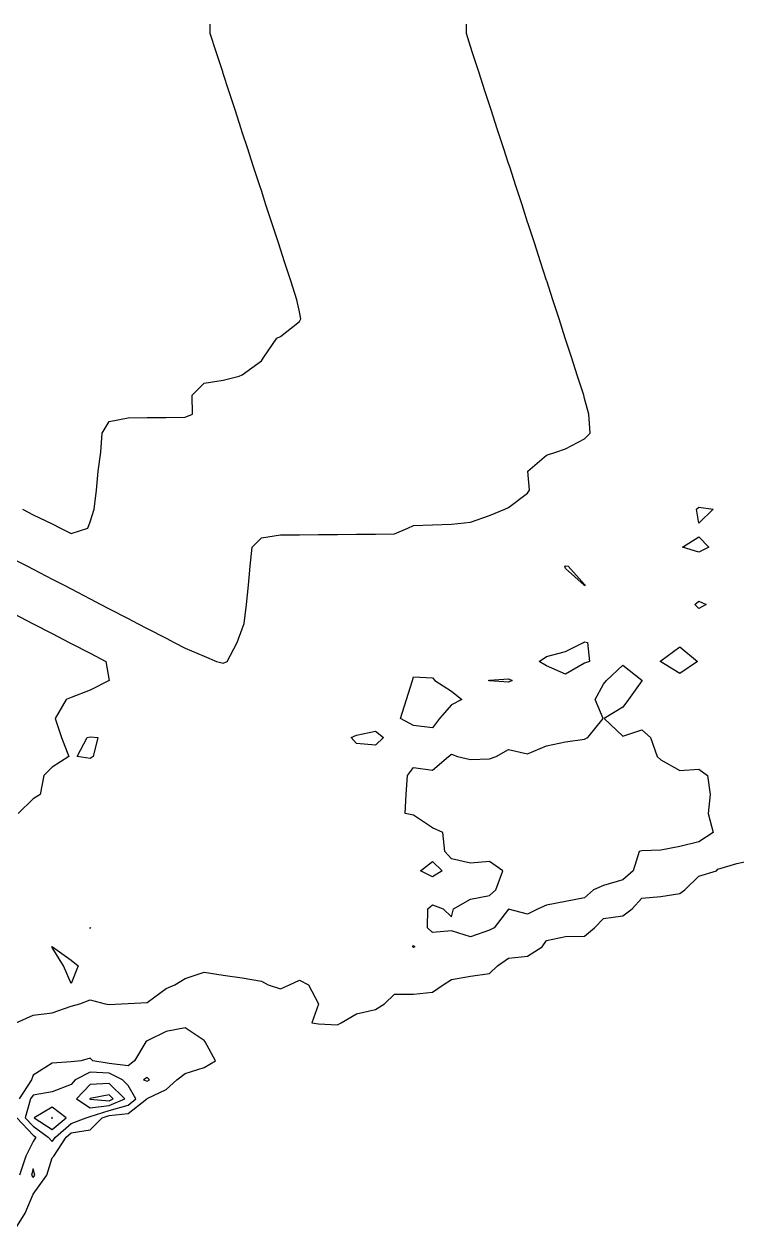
# Model space of a CAD drawing. Header units: metres. Extents: x 2681030 to 2681330, y 1246000 to 1246290.
# Drawn here: x 2681061.51 to 2681080.25, y 1246258.28 to 1246290 of the extents above; entities that cross this region are included whole.
import ezdxf

# ---------------------------------------------------------------- set-up
doc = ezdxf.new("R2010")
doc.units = ezdxf.units.M
doc.layers.add('BASIS_HOEHENLINIEN', color=8, linetype='Continuous')

msp = doc.modelspace()

# ---------------------------------------------------------------- linework, layer by layer
at = {"layer": 'BASIS_HOEHENLINIEN'}
for points in [[(2681061.25, 1246275.933, 429.5), (2681061.602, 1246275.75, 429.5), (2681061.75, 1246275.673, 429.5), (2681062.25, 1246275.414, 429.5), (2681062.567, 1246275.25, 429.5), (2681062.75, 1246275.155, 429.5), (2681063.25, 1246274.895, 429.5), (2681063.53, 1246274.75, 429.5), (2681063.75, 1246274.636, 429.5), (2681064.25, 1246274.377, 429.5), (2681064.495, 1246274.25, 429.5), (2681064.75, 1246274.118, 429.5), (2681065.25, 1246273.858, 429.5), (2681065.459, 1246273.75, 429.5), (2681065.75, 1246273.599, 429.5), (2681066.25, 1246273.384, 429.5), (2681066.574, 1246273.25, 429.5), (2681066.75, 1246273.208, 429.5), (2681066.85, 1246273.25, 429.5), (2681067.114, 1246273.75, 429.5), (2681067.25, 1246274.107, 429.5), (2681067.297, 1246274.25, 429.5), (2681067.361, 1246274.75, 429.5), (2681067.409, 1246275.25, 429.5), (2681067.456, 1246275.75, 429.5), (2681067.512, 1246276.25, 429.5), (2681067.75, 1246276.494, 429.5), (2681068.25, 1246276.575, 429.5), (2681068.75, 1246276.579, 429.5), (2681069.25, 1246276.584, 429.5), (2681069.75, 1246276.589, 429.5), (2681070.25, 1246276.594, 429.5), (2681070.75, 1246276.598, 429.5), (2681071.25, 1246276.603, 429.5), (2681071.603, 1246276.75, 429.5), (2681071.75, 1246276.826, 429.5), (2681072.25, 1246276.836, 429.5), (2681072.75, 1246276.856, 429.5), (2681073.25, 1246276.908, 429.5), (2681073.75, 1246277.083, 429.5), (2681074.151, 1246277.25, 429.5), (2681074.25, 1246277.292, 429.5), (2681074.75, 1246277.668, 429.5), (2681074.801, 1246277.75, 429.5), (2681074.753, 1246278.25, 429.5), (2681075.25, 1246278.668, 429.5), (2681075.492, 1246278.75, 429.5), (2681075.75, 1246278.836, 429.5), (2681076.25, 1246279.1, 429.5), (2681076.397, 1246279.25, 429.5), (2681076.362, 1246279.75, 429.5), (2681076.25, 1246280.164, 429.5), (2681076.229, 1246280.25, 429.5), (2681076.066, 1246280.75, 429.5), (2681075.904, 1246281.25, 429.5), (2681075.75, 1246281.723, 429.5), (2681075.741, 1246281.75, 429.5), (2681075.579, 1246282.25, 429.5), (2681075.416, 1246282.75, 429.5), (2681075.254, 1246283.25, 429.5), (2681075.25, 1246283.261, 429.5), (2681075.091, 1246283.75, 429.5), (2681074.929, 1246284.25, 429.5), (2681074.766, 1246284.75, 429.5), (2681074.75, 1246284.799, 429.5), (2681074.604, 1246285.25, 429.5), (2681074.441, 1246285.75, 429.5), (2681074.279, 1246286.25, 429.5), (2681074.25, 1246286.338, 429.5), (2681074.116, 1246286.75, 429.5), (2681073.954, 1246287.25, 429.5), (2681073.791, 1246287.75, 429.5), (2681073.75, 1246287.877, 429.5), (2681073.629, 1246288.25, 429.5), (2681073.466, 1246288.75, 429.5), (2681073.304, 1246289.25, 429.5), (2681073.25, 1246289.415, 429.5), (2681073.141, 1246289.75, 429.5), (2681073.141, 1246290, 429.5)], [(2681061.471, 1246277.25, 429), (2681061.75, 1246277.105, 429), (2681062.25, 1246276.866, 429), (2681062.469, 1246276.75, 429), (2681062.75, 1246276.616, 429), (2681063.185, 1246276.75, 429), (2681063.25, 1246276.919, 429), (2681063.357, 1246277.25, 429), (2681063.412, 1246277.75, 429), (2681063.461, 1246278.25, 429), (2681063.53, 1246278.75, 429), (2681063.561, 1246279.25, 429), (2681063.75, 1246279.553, 429), (2681064.25, 1246279.655, 429), (2681064.75, 1246279.66, 429), (2681065.25, 1246279.664, 429), (2681065.75, 1246279.669, 429), (2681065.937, 1246279.75, 429), (2681065.933, 1246280.25, 429), (2681066.25, 1246280.564, 429), (2681066.75, 1246280.638, 429), (2681067.164, 1246280.75, 429), (2681067.25, 1246280.786, 429), (2681067.75, 1246281.148, 429), (2681067.815, 1246281.25, 429), (2681068.156, 1246281.75, 429), (2681068.25, 1246281.786, 429), (2681068.75, 1246282.182, 429), (2681068.792, 1246282.25, 429), (2681068.75, 1246282.436, 429), (2681068.685, 1246282.75, 429), (2681068.522, 1246283.25, 429), (2681068.359, 1246283.75, 429), (2681068.25, 1246284.087, 429), (2681068.197, 1246284.25, 429), (2681068.034, 1246284.75, 429), (2681067.872, 1246285.25, 429), (2681067.75, 1246285.625, 429), (2681067.709, 1246285.75, 429), (2681067.547, 1246286.25, 429), (2681067.384, 1246286.75, 429), (2681067.25, 1246287.164, 429), (2681067.222, 1246287.25, 429), (2681067.059, 1246287.75, 429), (2681066.897, 1246288.25, 429), (2681066.75, 1246288.702, 429), (2681066.734, 1246288.75, 429), (2681066.572, 1246289.25, 429), (2681066.409, 1246289.75, 429), (2681066.409, 1246290, 429)], [(2681079.631, 1246277.25, 430), (2681079.25, 1246276.883, 430), (2681079.189, 1246277.25, 430), (2681079.25, 1246277.301, 430), (2681079.631, 1246277.25, 430)], [(2681079.512, 1246276.25, 430), (2681079.25, 1246276.122, 430), (2681078.825, 1246276.25, 430), (2681079.25, 1246276.527, 430), (2681079.512, 1246276.25, 430)], [(2681076.276, 1246275.25, 430), (2681076.25, 1246275.241, 430), (2681076.235, 1246275.25, 430), (2681075.75, 1246275.695, 430), (2681075.732, 1246275.75, 430), (2681075.75, 1246275.765, 430), (2681075.817, 1246275.75, 430), (2681076.25, 1246275.269, 430), (2681076.276, 1246275.25, 430)], [(2681079.448, 1246274.75, 430), (2681079.25, 1246274.637, 430), (2681079.146, 1246274.75, 430), (2681079.25, 1246274.83, 430), (2681079.448, 1246274.75, 430)], [(2681061.25, 1246274.501, 430), (2681061.734, 1246274.25, 430), (2681061.75, 1246274.242, 430), (2681062.25, 1246273.983, 430), (2681062.698, 1246273.75, 430), (2681062.75, 1246273.723, 430), (2681063.25, 1246273.464, 430), (2681063.662, 1246273.25, 430), (2681063.745, 1246272.75, 430), (2681063.25, 1246272.494, 430), (2681062.75, 1246272.299, 430), (2681062.618, 1246272.25, 430), (2681062.329, 1246271.75, 430), (2681062.496, 1246271.25, 430), (2681062.688, 1246270.75, 430), (2681062.25, 1246270.467, 430), (2681062.035, 1246270.25, 430), (2681061.938, 1246269.75, 430), (2681061.75, 1246269.634, 430), (2681061.361, 1246269.25, 430)], [(2681076.375, 1246273.25, 430), (2681076.25, 1246273.207, 430), (2681075.75, 1246272.916, 430), (2681075.25, 1246273.138, 430), (2681075.054, 1246273.25, 430), (2681075.25, 1246273.383, 430), (2681075.75, 1246273.508, 430), (2681076.224, 1246273.75, 430), (2681076.25, 1246273.766, 430), (2681076.323, 1246273.75, 430), (2681076.375, 1246273.25, 430)], [(2681079.219, 1246273.25, 430), (2681078.75, 1246272.933, 430), (2681078.25, 1246273.241, 430), (2681078.238, 1246273.25, 430), (2681078.25, 1246273.266, 430), (2681078.75, 1246273.63, 430), (2681079.219, 1246273.25, 430)], [(2681073.868, 1246266.25, 430), (2681073.75, 1246266.186, 430), (2681073.25, 1246266.011, 430), (2681072.75, 1246266.166, 430), (2681072.25, 1246266.127, 430), (2681072.118, 1246266.25, 430), (2681072.129, 1246266.75, 430), (2681072.25, 1246266.853, 430), (2681072.532, 1246266.75, 430), (2681072.75, 1246266.533, 430), (2681072.798, 1246266.75, 430), (2681073.25, 1246267.001, 430), (2681073.75, 1246267.101, 430), (2681073.914, 1246267.25, 430), (2681074.1, 1246267.75, 430), (2681073.75, 1246267.988, 430), (2681073.25, 1246267.944, 430), (2681072.75, 1246268.063, 430), (2681072.573, 1246268.25, 430), (2681072.519, 1246268.75, 430), (2681072.25, 1246268.872, 430), (2681071.75, 1246269.208, 430), (2681071.531, 1246269.25, 430), (2681071.559, 1246269.75, 430), (2681071.591, 1246270.25, 430), (2681071.75, 1246270.458, 430), (2681072.25, 1246270.388, 430), (2681072.675, 1246270.75, 430), (2681072.75, 1246270.816, 430), (2681072.904, 1246270.75, 430), (2681073.25, 1246270.676, 430), (2681073.75, 1246270.691, 430), (2681073.927, 1246270.75, 430), (2681074.25, 1246270.935, 430), (2681074.75, 1246270.819, 430), (2681075.25, 1246271.035, 430), (2681075.75, 1246271.135, 430), (2681076.25, 1246271.208, 430), (2681076.337, 1246271.25, 430), (2681076.738, 1246271.75, 430), (2681076.523, 1246272.25, 430), (2681076.75, 1246272.654, 430), (2681076.823, 1246272.75, 430), (2681077.25, 1246273.154, 430), (2681077.75, 1246272.76, 430), (2681077.758, 1246272.75, 430), (2681077.75, 1246272.744, 430), (2681077.401, 1246272.25, 430), (2681077.25, 1246272.047, 430), (2681076.763, 1246271.75, 430), (2681077.25, 1246271.288, 430), (2681077.75, 1246271.45, 430), (2681077.98, 1246271.25, 430), (2681078.159, 1246270.75, 430), (2681078.25, 1246270.667, 430), (2681078.75, 1246270.38, 430), (2681079.25, 1246270.42, 430), (2681079.484, 1246270.25, 430), (2681079.552, 1246269.75, 430), (2681079.502, 1246269.25, 430), (2681079.63, 1246268.75, 430), (2681079.25, 1246268.504, 430), (2681078.75, 1246268.382, 430), (2681078.25, 1246268.289, 430), (2681077.75, 1246268.272, 430), (2681077.683, 1246268.25, 430), (2681077.529, 1246267.75, 430), (2681077.25, 1246267.506, 430), (2681076.75, 1246267.361, 430), (2681076.48, 1246267.25, 430), (2681076.25, 1246267.038, 430), (2681075.75, 1246266.937, 430), (2681075.25, 1246266.841, 430), (2681075.029, 1246266.75, 430), (2681074.75, 1246266.608, 430), (2681074.25, 1246266.741, 430), (2681073.868, 1246266.25, 430)], [(2681072.438, 1246271.75, 430), (2681072.25, 1246271.504, 430), (2681071.75, 1246271.565, 430), (2681071.405, 1246271.75, 430), (2681071.563, 1246272.25, 430), (2681071.722, 1246272.75, 430), (2681071.75, 1246272.846, 430), (2681072.25, 1246272.816, 430), (2681072.315, 1246272.75, 430), (2681072.75, 1246272.472, 430), (2681073.022, 1246272.25, 430), (2681072.75, 1246272.111, 430), (2681072.438, 1246271.75, 430)], [(2681074.344, 1246272.75, 430), (2681074.25, 1246272.702, 430), (2681073.75, 1246272.736, 430), (2681073.713, 1246272.75, 430), (2681073.75, 1246272.759, 430), (2681074.25, 1246272.794, 430), (2681074.344, 1246272.75, 430)], [(2681070.966, 1246271.25, 430), (2681070.75, 1246271.05, 430), (2681070.25, 1246271.093, 430), (2681070.11, 1246271.25, 430), (2681070.25, 1246271.316, 430), (2681070.75, 1246271.416, 430), (2681070.966, 1246271.25, 430)], [(2681063.328, 1246270.75, 430), (2681063.25, 1246270.7, 430), (2681062.906, 1246270.75, 430), (2681063.175, 1246271.25, 430), (2681063.25, 1246271.269, 430), (2681063.455, 1246271.25, 430), (2681063.328, 1246270.75, 430)], [(2681061.302, 1246263.75, 430), (2681061.75, 1246263.952, 430), (2681062.25, 1246264.013, 430), (2681062.75, 1246264.187, 430), (2681062.974, 1246264.25, 430), (2681063.25, 1246264.354, 430), (2681063.648, 1246264.25, 430), (2681063.75, 1246264.235, 430), (2681064.077, 1246264.25, 430), (2681064.25, 1246264.262, 430), (2681064.75, 1246264.285, 430), (2681065.25, 1246264.65, 430), (2681065.476, 1246264.75, 430), (2681065.75, 1246264.912, 430), (2681066.25, 1246265.082, 430), (2681066.75, 1246265.005, 430), (2681067.25, 1246264.93, 430), (2681067.75, 1246264.848, 430), (2681067.933, 1246264.75, 430), (2681068.25, 1246264.645, 430), (2681068.489, 1246264.75, 430), (2681068.75, 1246264.876, 430), (2681068.993, 1246264.75, 430), (2681069.25, 1246264.253, 430), (2681069.251, 1246264.25, 430), (2681069.25, 1246264.243, 430), (2681069.081, 1246263.75, 430), (2681069.25, 1246263.728, 430), (2681069.75, 1246263.698, 430), (2681069.853, 1246263.75, 430), (2681070.25, 1246263.99, 430), (2681070.75, 1246264.1, 430), (2681070.991, 1246264.25, 430), (2681071.25, 1246264.507, 430), (2681071.75, 1246264.502, 430), (2681072.25, 1246264.558, 430), (2681072.53, 1246264.75, 430), (2681072.75, 1246264.894, 430), (2681073.25, 1246264.979, 430), (2681073.75, 1246265.045, 430), (2681073.958, 1246265.25, 430), (2681074.25, 1246265.447, 430), (2681074.75, 1246265.506, 430), (2681075.13, 1246265.75, 430), (2681075.25, 1246265.912, 430), (2681075.75, 1246266.024, 430), (2681076.25, 1246266.033, 430), (2681076.507, 1246266.25, 430), (2681076.75, 1246266.49, 430), (2681077.25, 1246266.564, 430), (2681077.503, 1246266.75, 430), (2681077.75, 1246267.026, 430), (2681078.25, 1246267.071, 430), (2681078.75, 1246267.146, 430), (2681078.884, 1246267.25, 430), (2681079.25, 1246267.608, 430), (2681079.714, 1246267.75, 430), (2681079.75, 1246267.79, 430), (2681080.25, 1246267.942, 430), (2681080.75, 1246268.048, 430)], [(2681072.503, 1246267.75, 430), (2681072.25, 1246267.589, 430), (2681071.935, 1246267.75, 430), (2681072.25, 1246267.992, 430), (2681072.503, 1246267.75, 430)], [(2681063.255, 1246266.25, 430), (2681063.25, 1246266.233, 430), (2681063.246, 1246266.25, 430), (2681063.25, 1246266.254, 430), (2681063.255, 1246266.25, 430)], [(2681062.932, 1246265.25, 430), (2681062.75, 1246264.789, 430), (2681062.55, 1246265.25, 430), (2681062.25, 1246265.734, 430), (2681062.24, 1246265.75, 430), (2681062.25, 1246265.763, 430), (2681062.26, 1246265.75, 430), (2681062.75, 1246265.401, 430), (2681062.932, 1246265.25, 430)], [(2681071.782, 1246265.75, 430), (2681071.75, 1246265.732, 430), (2681071.721, 1246265.75, 430), (2681071.75, 1246265.784, 430), (2681071.782, 1246265.75, 430)], [(2681061.25, 1246258.283, 430), (2681061.539, 1246258.75, 430), (2681061.75, 1246259.247, 430), (2681061.753, 1246259.25, 430), (2681062.108, 1246259.75, 430), (2681062.25, 1246260.205, 430), (2681062.293, 1246260.25, 430), (2681062.615, 1246260.75, 430), (2681062.75, 1246260.864, 430), (2681063.25, 1246260.935, 430), (2681063.562, 1246261.25, 430), (2681063.75, 1246261.316, 430), (2681064.25, 1246261.365, 430), (2681064.743, 1246261.75, 430), (2681064.75, 1246261.762, 430), (2681065.25, 1246261.997, 430), (2681065.524, 1246262.25, 430), (2681065.75, 1246262.418, 430), (2681066.25, 1246262.575, 430), (2681066.542, 1246262.75, 430), (2681066.275, 1246263.25, 430), (2681066.25, 1246263.287, 430), (2681065.75, 1246263.618, 430), (2681065.25, 1246263.521, 430), (2681064.75, 1246263.278, 430), (2681064.717, 1246263.25, 430), (2681064.417, 1246262.75, 430), (2681064.25, 1246262.624, 430), (2681063.75, 1246262.684, 430), (2681063.317, 1246262.75, 430), (2681063.25, 1246262.825, 430), (2681063.016, 1246262.75, 430), (2681062.75, 1246262.723, 430), (2681062.25, 1246262.692, 430), (2681061.75, 1246262.373, 430), (2681061.703, 1246262.25, 430), (2681061.379, 1246261.75, 430)], [(2681062.25, 1246260.628, 429.5), (2681062.336, 1246260.75, 429.5), (2681062.75, 1246261.101, 429.5), (2681063.147, 1246261.25, 429.5), (2681063.25, 1246261.287, 429.5), (2681063.75, 1246261.445, 429.5), (2681064.25, 1246261.59, 429.5), (2681064.454, 1246261.75, 429.5), (2681064.25, 1246262.105, 429.5), (2681064.103, 1246262.25, 429.5), (2681063.75, 1246262.429, 429.5), (2681063.25, 1246262.458, 429.5), (2681062.859, 1246262.25, 429.5), (2681062.75, 1246262.129, 429.5), (2681062.25, 1246261.934, 429.5), (2681061.75, 1246261.851, 429.5), (2681061.68, 1246261.75, 429.5), (2681061.541, 1246261.25, 429.5), (2681061.75, 1246261.031, 429.5), (2681062.148, 1246260.75, 429.5), (2681062.25, 1246260.628, 429.5)], [(2681063.75, 1246261.575, 429), (2681064.162, 1246261.75, 429), (2681063.75, 1246262.16, 429), (2681063.25, 1246262.134, 429), (2681062.89, 1246261.75, 429), (2681063.25, 1246261.514, 429), (2681063.75, 1246261.575, 429)], [(2681064.75, 1246262.217, 429.5), (2681064.813, 1246262.25, 429.5), (2681064.75, 1246262.311, 429.5), (2681064.65, 1246262.25, 429.5), (2681064.75, 1246262.217, 429.5)], [(2681063.75, 1246261.704, 428.5), (2681063.857, 1246261.75, 428.5), (2681063.75, 1246261.857, 428.5), (2681063.25, 1246261.765, 428.5), (2681063.236, 1246261.75, 428.5), (2681063.25, 1246261.741, 428.5), (2681063.75, 1246261.704, 428.5)], [(2681062.25, 1246260.95, 429), (2681062.619, 1246261.25, 429), (2681062.25, 1246261.535, 429), (2681061.778, 1246261.25, 429), (2681062.25, 1246260.95, 429)], [(2681061.319, 1246261.25, 430), (2681061.75, 1246260.799, 430), (2681061.819, 1246260.75, 430), (2681061.75, 1246260.636, 430), (2681061.559, 1246260.25, 430), (2681061.394, 1246259.75, 430)], [(2681062.25, 1246261.239, 428.5), (2681062.263, 1246261.25, 428.5), (2681062.25, 1246261.26, 428.5), (2681062.233, 1246261.25, 428.5), (2681062.25, 1246261.239, 428.5)], [(2681061.75, 1246259.689, 429.5), (2681061.794, 1246259.75, 429.5), (2681061.75, 1246259.913, 429.5), (2681061.706, 1246259.75, 429.5), (2681061.75, 1246259.689, 429.5)]]:
    msp.add_polyline3d(points, dxfattribs=at)

doc.saveas('drawing.dxf')
